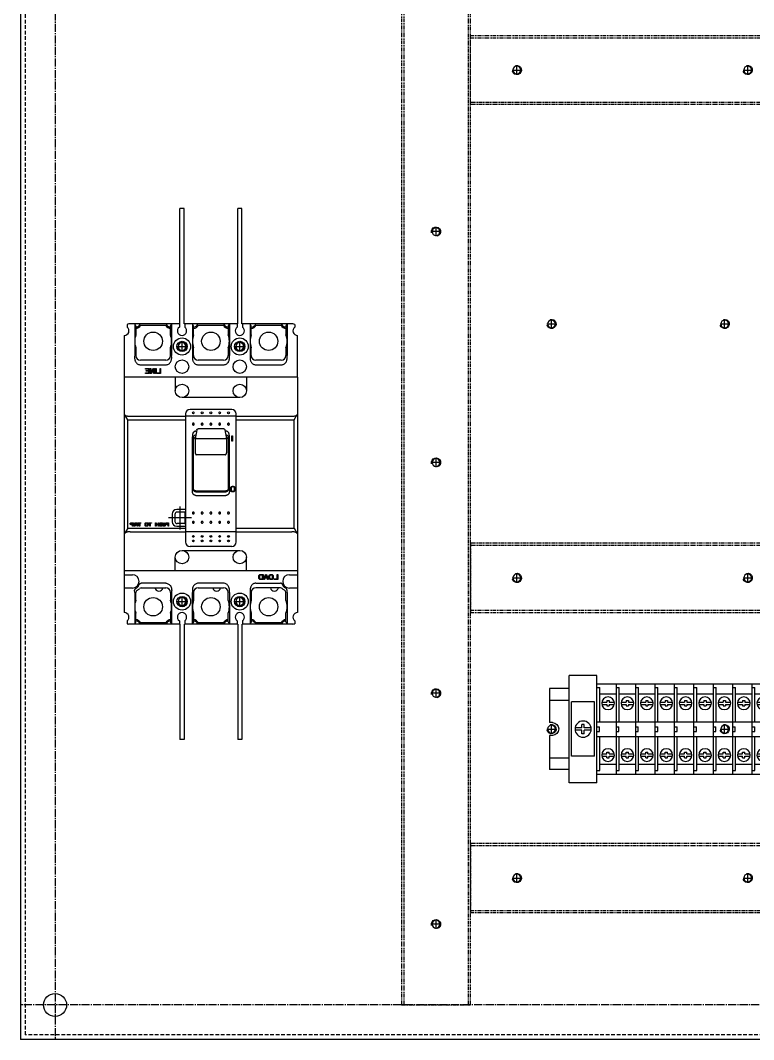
# Model space of a CAD drawing. Header units: inches. Extents: x 12 to 11036, y 8 to 6728.
# Drawn here: x 10335.6 to 10653.2, y 4019.3 to 4460.8 of the extents above; entities that cross this region are included whole.
import ezdxf

# ---------------------------------------------------------------- set-up
doc = ezdxf.new("R2010")
doc.units = ezdxf.units.IN
doc.header["$MEASUREMENT"] = 0
for name, pattern in [('CENTER', [50.8, 31.75, -6.35, 6.35, -6.35]), ('CENTER1', [10, 7, -1, 1, -1]), ('HIDDEN', [9.525, 6.35, -3.175]), ('HIDDEN2', [4.7625, 3.175, -1.5875]), ('PHANTOM2', [31.75, 15.875, -3.175, 3.175, -3.175, 3.175, -3.175])]:
    doc.linetypes.add(name, pattern=pattern)
for name, color, linetype in [('$AUDIT_BAD_LAYER2', 7, 'Continuous'), ('barrier', 6, 'PHANTOM2'), ('CE', 7, 'HIDDEN'), ('CENTER', 1, 'CENTER'), ('di', 2, 'Continuous'), ('MCCB', 3, 'Continuous'), ('THIN', 3, 'Continuous')]:
    doc.layers.add(name, color=color, linetype=linetype)

# ---------------------------------------------------------------- blocks, each defined once
blk = doc.blocks.new('FGHFJFYJYGJGKJGJ')
at = {"color": 0, "ltscale": 10}
for p, q in [((-21894.3, 35408.81), (-21894.3, 35447.81)), ((-21894.3, 35447.81), (-21885.9, 35447.81)), ((-21894.3, 35408.81), (-21894.3, 35447.81)), ((-21887.1, 35431.51), (-21887.1, 35446.31)), ((-21885.9, 35446.31), (-21887.1, 35446.31)), ((-21885.9, 35408.81), (-21885.9, 35447.81)), ((-21885.9, 35408.81), (-21885.9, 35447.81)), ((-21887.1, 35443.56), (-21894.3, 35443.56)), ((-21891.2, 35440.03), (-21893.4, 35440.03)), ((-21890.2, 35440.73), (-21891.2, 35440.73)), ((-21891.2, 35440.73), (-21891.2, 35440.03)), ((-21890.2, 35440.73), (-21890.2, 35440.03)), ((-21887.99, 35440.03), (-21890.2, 35440.03)), ((-21891.2, 35439.03), (-21893.4, 35439.03)), ((-21891.2, 35439.03), (-21891.2, 35438.33)), ((-21890.2, 35438.33), (-21891.2, 35438.33)), ((-21890.2, 35439.03), (-21890.2, 35438.33)), ((-21887.99, 35439.03), (-21890.2, 35439.03)), ((-21885.9, 35431.51), (-21894.3, 35431.51)), ((-21885.9, 35429.31), (-21887, 35429.31)), ((-21887, 35427.31), (-21887, 35429.31)), ((-21885.9, 35427.31), (-21887, 35427.31)), ((-21885.9, 35425.11), (-21894.3, 35425.11)), ((-21887.1, 35410.31), (-21887.1, 35425.11)), ((-21891.2, 35417.58), (-21893.4, 35417.58)), ((-21891.2, 35417.58), (-21891.2, 35418.28)), ((-21890.2, 35418.28), (-21891.2, 35418.28)), ((-21890.2, 35417.58), (-21890.2, 35418.28)), ((-21887.99, 35417.58), (-21890.2, 35417.58)), ((-21887.1, 35413.06), (-21894.3, 35413.06)), ((-21891.2, 35416.58), (-21893.4, 35416.58)), ((-21891.2, 35415.88), (-21891.2, 35416.58)), ((-21890.2, 35415.88), (-21891.2, 35415.88)), ((-21887.99, 35416.58), (-21890.2, 35416.58)), ((-21890.2, 35415.88), (-21890.2, 35416.58)), ((-21885.9, 35408.81), (-21894.3, 35408.81)), ((-21885.9, 35410.31), (-21887.1, 35410.31))]:
    blk.add_line(p, q, dxfattribs=at)
for centre in [(-21890.7, 35439.53), (-21890.7, 35417.08)]:
    blk.add_circle(centre, 2.75, dxfattribs=at)
blk = doc.blocks.new('dgdfgdfhgfh')
at = {"layer": '$AUDIT_BAD_LAYER2', "color": 0, "linetype": 'Continuous'}
for p, q in [((745.99, 199.31, 0), (745.99, 245.81, 0)), ((745.99, 245.81, 0), (757.99, 245.81, 0)), ((757.99, 199.31, 0), (757.99, 245.81, 0)), ((757.99, 242.06, 0), (757.99, 245.06, 0)), ((745.99, 225.81, 0), (745.99, 240.61, 0)), ((745.99, 225.81, 0), (745.99, 240.61, 0)), ((757.99, 203.06, 0), (757.99, 242.06, 0)), ((746.99, 210.81, 0), (746.99, 234.31, 0)), ((746.99, 234.31, 0), (756.99, 234.31, 0)), ((756.99, 210.81, 0), (756.99, 234.31, 0)), ((748.52, 223.06, 0), (751.49, 223.06, 0)), ((748.52, 222.06, 0), (751.49, 222.06, 0)), ((751.49, 224.56, 0), (752.49, 224.56, 0)), ((751.49, 223.06, 0), (751.49, 224.56, 0)), ((751.49, 220.56, 0), (751.49, 222.06, 0)), ((752.49, 223.06, 0), (752.49, 224.56, 0)), ((752.49, 223.06, 0), (755.45, 223.06, 0)), ((752.49, 222.06, 0), (755.45, 222.06, 0)), ((752.49, 220.56, 0), (752.49, 222.06, 0)), ((745.99, 204.61, 0), (745.99, 219.41, 0)), ((745.99, 204.61, 0), (745.99, 219.41, 0)), ((751.49, 220.56, 0), (752.49, 220.56, 0)), ((746.99, 210.81, 0), (756.99, 210.81, 0)), ((745.99, 199.31, 0), (757.99, 199.31, 0))]:
    blk.add_line(p, q, dxfattribs=at)
blk.add_circle((751.99, 222.56, 0), 3.5, dxfattribs=at)
at = {"color": 0, "linetype": 'Continuous'}
for p, q in [((757.99, 240.11, 0), (766.54, 240.11, 0)), ((766.54, 240.11, 0), (766.54, 225.36, 0)), ((766.54, 235.11, 0), (757.99, 235.11, 0)), ((765.29, 225.36, 0), (766.54, 225.36, 0)), ((765.29, 219.86, 0), (766.54, 219.86, 0)), ((766.54, 219.86, 0), (766.54, 205.11, 0)), ((766.54, 210.11, 0), (757.99, 210.11, 0)), ((757.99, 205.11, 0), (766.54, 205.11, 0))]:
    blk.add_line(p, q, dxfattribs=at)
blk.add_arc((765.29, 222.61, 0), 2.75, 90, 270, dxfattribs=at)
blk = doc.blocks.new('A$C0D9648A1')
blk.add_circle((0, 0), 1.69)
at = {"layer": 'CENTER'}
for p, q in [((2, 0), (-2, 0)), ((0, -2), (0, 2))]:
    blk.add_line(p, q, dxfattribs=at)
at = {"layer": 'THIN'}
blk.add_arc((0, 0), 2, 75, 345, dxfattribs=at)
blk = doc.blocks.new('A$C6A1C0116')
at = {"layer": 'barrier', "linetype": 'Continuous', "ltscale": 5}
for p, q in [((0.9, 170.25), (-0.9, 170.25)), ((25.9, 170.25), (24.1, 170.25)), ((0.9, -59.75), (-0.9, -59.75)), ((25.9, -59.75), (24.1, -59.75))]:
    blk.add_line(p, q, dxfattribs=at)
at = {"layer": 'barrier', "ltscale": 5}
for p, q in [((-0.9, 120.25), (-0.9, 170.25)), ((0.9, 120.25), (0.9, 170.25)), ((24.1, 120.25), (24.1, 170.25)), ((25.9, 120.25), (25.9, 170.25)), ((-0.9, -9.75), (-0.9, -59.75)), ((0.9, -9.75), (0.9, -59.75)), ((24.1, -9.75), (24.1, -59.75)), ((25.9, -9.75), (25.9, -59.75))]:
    blk.add_line(p, q, dxfattribs=at)
at = {"layer": 'CE', "ltscale": 12}
for p, q in [((-0.85, 31.25), (-0.85, 41.25)), ((4.15, 36.25), (-5.85, 36.25))]:
    blk.add_line(p, q, dxfattribs=at)
at = {"layer": 'di'}
for p, q in [((-0.9, 120.25), (-1.15, 120.25)), ((1.15, 120.25), (0.9, 120.25)), ((24.1, 120.25), (23.85, 120.25)), ((26.15, 120.25), (25.9, 120.25))]:
    blk.add_line(p, q, dxfattribs=at)
at = {"layer": 'MCCB', "linetype": 'Continuous'}
for p, q in [((-23.8, 120.08), (-23.8, 118.85)), ((-1.15, 120.25), (-23, 120.25)), ((-20, 119.25), (-20.5, 120.25)), ((-20.5, 120.25), (-20.5, 106.55)), ((-20, 119.25), (-20, 115.53)), ((-17.9, 119.75), (-7.1, 119.75)), ((-5, 119.25), (-4.5, 120.25)), ((-5, 115.53), (-5, 119.25)), ((-4.5, 120.25), (-4.5, 106.55)), ((-1.15, 120.25), (-1.15, 118.89)), ((23.85, 120.25), (1.15, 120.25)), ((1.15, 120.25), (1.15, 118.89)), ((5, 119.25), (4.5, 120.25)), ((4.5, 120.25), (4.5, 106.55)), ((5, 115.53), (5, 119.25)), ((7.1, 119.75), (17.9, 119.75)), ((20, 119.25), (20.5, 120.25)), ((20, 119.25), (20, 115.53)), ((20.5, 120.25), (20.5, 106.55)), ((23.85, 120.25), (23.85, 118.89)), ((48, 120.25), (26.15, 120.25)), ((26.15, 120.25), (26.15, 118.89)), ((30, 119.25), (29.5, 120.25)), ((29.5, 120.25), (29.5, 106.55)), ((30, 115.53), (30, 119.25)), ((32.1, 119.75), (42.9, 119.75)), ((45, 119.25), (45.5, 120.25)), ((45, 119.25), (45, 115.53)), ((45.5, 120.25), (45.5, 106.55)), ((48.8, 120.08), (48.8, 118.85)), ((-25, 115.25), (-25, 97.25)), ((50, 97.25), (50, 115.25)), ((-20, 109.97), (-20, 106.55)), ((-5, 106.55), (-5, 109.97)), ((5, 106.55), (5, 109.97)), ((20, 109.97), (20, 106.55)), ((30, 106.55), (30, 109.97)), ((45, 109.97), (45, 106.55)), ((-7, 104.55), (-18, 104.55)), ((-18, 102.55), (-7, 102.55)), ((18, 104.55), (7, 104.55)), ((7, 102.55), (18, 102.55)), ((43, 104.55), (32, 104.55)), ((32, 102.55), (43, 102.55)), ((50, 97.25), (-25, 97.25)), ((-25, 97.25), (-25, -4.75)), ((-15.76, 100.95), (-14.11, 100.95)), ((-15.76, 100.67), (-15.76, 100.95)), ((-14.38, 100.67), (-15.76, 100.67)), ((-15.76, 99.03), (-14.38, 99.03)), ((-15.76, 98.75), (-15.76, 99.03)), ((-14.11, 98.75), (-15.76, 98.75)), ((-15.58, 100.06), (-14.38, 100.06)), ((-15.58, 99.78), (-15.58, 100.06)), ((-14.38, 99.78), (-15.58, 99.78)), ((-14.38, 100.06), (-14.38, 100.67)), ((-14.38, 99.03), (-14.38, 99.78)), ((-14.11, 100.95), (-14.11, 98.75)), ((-13.74, 100.95), (-13.47, 100.95)), ((-13.74, 98.75), (-13.74, 100.95)), ((-13.33, 98.75), (-13.74, 98.75)), ((-13.47, 99.08), (-12.32, 100.95)), ((-13.47, 100.95), (-13.47, 99.08)), ((-12.18, 100.67), (-13.33, 98.75)), ((-12.32, 100.95), (-11.91, 100.95)), ((-12.18, 98.75), (-12.18, 100.67)), ((-11.91, 98.75), (-12.18, 98.75)), ((-11.91, 100.95), (-11.91, 98.75)), ((-11.54, 100.95), (-11.27, 100.95)), ((-11.54, 98.75), (-11.54, 100.95)), ((-11.27, 98.75), (-11.54, 98.75)), ((-11.27, 100.95), (-11.27, 98.75)), ((-10.9, 99.03), (-9.52, 99.03)), ((-10.9, 98.75), (-10.9, 99.03)), ((-9.25, 98.75), (-10.9, 98.75)), ((-9.52, 100.95), (-9.25, 100.95)), ((-9.52, 99.03), (-9.52, 100.95)), ((-9.25, 100.95), (-9.25, 98.75)), ((-2.9, 97.25), (-2.9, 91.25)), ((27.9, 97.25), (27.9, 91.25)), ((50, 97.25), (50, -4.75)), ((25, 88.35), (0, 88.35)), ((-23.5, 78.75), (-24.93, 80.97)), ((-22.5, 80.25), (1.5, 80.25)), ((1.5, 81.25), (1.5, 25.85)), ((23.5, 80.25), (1.5, 80.25)), ((21.5, 83.25), (3.5, 83.25)), ((23.5, 25.85), (23.5, 81.25)), ((23.5, 80.25), (47.5, 80.25)), ((48.5, 78.75), (49.93, 80.97)), ((-23.5, 78.75), (1.5, 78.75)), ((-23.5, 31.75), (-23.5, 78.75)), ((23.5, 78.75), (48.5, 78.75)), ((48.5, 31.75), (48.5, 78.75)), ((4.5, 48.46), (4.5, 71.32)), ((5, 48.54), (5, 71.18)), ((6.46, 74.39), (5.72, 70.53)), ((6, 73.85), (6.35, 73.85)), ((6, 72.21), (6.04, 72.21)), ((18.04, 74.82), (6.96, 74.82)), ((18.54, 74.39), (19.28, 70.53)), ((18.65, 73.85), (19, 73.85)), ((18.96, 72.21), (19, 72.21)), ((20, 71.18), (20, 48.54)), ((20.5, 48.46), (20.5, 71.32)), ((21.5, 71.85), (21.8, 71.85)), ((21.5, 69.45), (21.5, 71.85)), ((21.8, 71.85), (21.8, 69.45)), ((21.8, 69.45), (21.5, 69.45)), ((21, 49.13), (21.05, 49.39)), ((21, 48.37), (21, 49.13)), ((21.05, 49.39), (21.15, 49.59)), ((21.15, 49.59), (21.35, 49.8)), ((21.35, 49.34), (21.3, 49.13)), ((21.3, 49.13), (21.3, 48.37)), ((21.35, 49.8), (21.55, 49.9)), ((21.45, 49.49), (21.35, 49.34)), ((21.6, 49.59), (21.45, 49.49)), ((21.55, 49.9), (21.8, 49.95)), ((21.8, 49.64), (21.6, 49.59)), ((21.8, 49.95), (22.2, 49.95)), ((22.2, 49.64), (21.8, 49.64)), ((22.2, 49.95), (22.45, 49.9)), ((22.4, 49.59), (22.2, 49.64)), ((22.55, 49.49), (22.4, 49.59)), ((22.45, 49.9), (22.65, 49.8)), ((22.65, 49.34), (22.55, 49.49)), ((22.65, 49.8), (22.85, 49.59)), ((22.7, 49.13), (22.65, 49.34)), ((22.7, 48.37), (22.7, 49.13)), ((22.85, 49.59), (22.95, 49.39)), ((22.95, 49.39), (23, 49.13)), ((23, 49.13), (23, 48.37)), ((6, 47.93), (19, 47.93)), ((6, 47.53), (19, 47.53)), ((6, 45.95), (19, 45.95)), ((21.05, 48.11), (21, 48.37)), ((21.15, 47.91), (21.05, 48.11)), ((21.35, 47.7), (21.15, 47.91)), ((21.3, 48.37), (21.35, 48.16)), ((21.35, 48.16), (21.45, 48.01)), ((21.55, 47.6), (21.35, 47.7)), ((21.45, 48.01), (21.6, 47.91)), ((21.8, 47.55), (21.55, 47.6)), ((21.6, 47.91), (21.8, 47.86)), ((21.8, 47.86), (22.2, 47.86)), ((22.2, 47.55), (21.8, 47.55)), ((22.2, 47.86), (22.4, 47.91)), ((22.45, 47.6), (22.2, 47.55)), ((22.4, 47.91), (22.55, 48.01)), ((22.65, 47.7), (22.45, 47.6)), ((22.55, 48.01), (22.65, 48.16)), ((22.65, 48.16), (22.7, 48.37)), ((22.85, 47.91), (22.65, 47.7)), ((22.95, 48.11), (22.85, 47.91)), ((23, 48.37), (22.95, 48.11)), ((1.5, 39.9), (-2.3, 39.9)), ((-4.3, 37.9), (-4.3, 34.6)), ((-3.1, 37.75), (-3.1, 34.75)), ((1.1, 38.75), (-2.1, 38.75)), ((1.4, 34.05), (1.4, 38.45)), ((-23.5, 31.75), (-24.93, 29.53)), ((-23.5, 31.75), (1.5, 31.75)), ((-22.43, 33.79), (-22.4, 33.89)), ((-22.43, 33.66), (-22.43, 33.79)), ((-22.4, 33.56), (-22.43, 33.66)), ((-22.4, 33.89), (-22.3, 34.02)), ((-22.3, 33.42), (-22.4, 33.56)), ((-22.3, 34.02), (-22.17, 34.12)), ((-22.17, 33.33), (-22.3, 33.42)), ((-22.2, 33.89), (-22.24, 33.79)), ((-22.24, 33.79), (-22.24, 33.69)), ((-22.24, 33.69), (-22.2, 33.59)), ((-22.14, 33.95), (-22.2, 33.89)), ((-22.2, 33.59), (-22.14, 33.52)), ((-22.17, 34.12), (-22.01, 34.15)), ((-22.01, 33.29), (-22.17, 33.33)), ((-22.04, 33.99), (-22.14, 33.95)), ((-22.14, 33.52), (-22.04, 33.49)), ((-21.43, 33.99), (-22.04, 33.99)), ((-22.04, 33.49), (-21.43, 33.49)), ((-22.01, 34.15), (-21.24, 34.15)), ((-21.43, 33.29), (-22.01, 33.29)), ((-21.43, 33.49), (-21.43, 33.99)), ((-21.43, 32.6), (-21.43, 33.29)), ((-21.24, 32.6), (-21.43, 32.6)), ((-21.24, 34.15), (-21.24, 32.6)), ((-20.98, 34.15), (-20.78, 34.15)), ((-20.98, 32.6), (-20.98, 34.15)), ((-20.78, 32.6), (-20.98, 32.6)), ((-20.78, 34.15), (-20.78, 32.6)), ((-20.52, 32.6), (-20.23, 33.36)), ((-20.3, 32.6), (-20.52, 32.6)), ((-20.49, 33.79), (-20.46, 33.89)), ((-20.49, 33.66), (-20.49, 33.79)), ((-20.46, 33.56), (-20.49, 33.66)), ((-20.46, 33.89), (-20.36, 34.02)), ((-20.36, 33.42), (-20.46, 33.56)), ((-20.36, 34.02), (-20.23, 34.12)), ((-20.23, 33.36), (-20.36, 33.42)), ((-20.27, 33.89), (-20.3, 33.79)), ((-20.3, 33.79), (-20.3, 33.69)), ((-20.3, 33.69), (-20.27, 33.59)), ((-20.04, 33.29), (-20.3, 32.6)), ((-20.2, 33.95), (-20.27, 33.89)), ((-20.27, 33.59), (-20.2, 33.52)), ((-20.23, 34.12), (-20.07, 34.15)), ((-20.11, 33.99), (-20.2, 33.95)), ((-20.2, 33.52), (-20.11, 33.49)), ((-19.49, 33.99), (-20.11, 33.99)), ((-20.11, 33.49), (-19.49, 33.49)), ((-20.07, 34.15), (-19.3, 34.15)), ((-19.49, 33.29), (-20.04, 33.29)), ((-19.49, 33.49), (-19.49, 33.99)), ((-19.49, 32.6), (-19.49, 33.29)), ((-19.3, 32.6), (-19.49, 32.6)), ((-19.3, 34.15), (-19.3, 32.6)), ((-19.04, 34.15), (-17.81, 34.15)), ((-19.04, 33.99), (-19.04, 34.15)), ((-18.52, 33.99), (-19.04, 33.99)), ((-18.52, 32.6), (-18.52, 33.99)), ((-18.33, 32.6), (-18.52, 32.6)), ((-17.81, 33.99), (-18.33, 33.99)), ((-18.33, 33.99), (-18.33, 32.6)), ((-17.81, 34.15), (-17.81, 33.99)), ((-16, 33.62), (-15.97, 33.79)), ((-16, 33.13), (-16, 33.62)), ((-15.97, 32.96), (-16, 33.13)), ((-15.97, 33.79), (-15.91, 33.92)), ((-15.91, 32.83), (-15.97, 32.96)), ((-15.91, 33.92), (-15.78, 34.05)), ((-15.78, 32.7), (-15.91, 32.83)), ((-15.78, 33.75), (-15.81, 33.62)), ((-15.81, 33.62), (-15.81, 33.13)), ((-15.81, 33.13), (-15.78, 33)), ((-15.78, 34.05), (-15.65, 34.12)), ((-15.71, 33.85), (-15.78, 33.75)), ((-15.78, 33), (-15.71, 32.9)), ((-15.65, 32.63), (-15.78, 32.7)), ((-15.62, 33.92), (-15.71, 33.85)), ((-15.71, 32.9), (-15.62, 32.83)), ((-15.65, 34.12), (-15.49, 34.15)), ((-15.49, 32.6), (-15.65, 32.63)), ((-15.49, 33.95), (-15.62, 33.92)), ((-15.62, 32.83), (-15.49, 32.8)), ((-15.49, 34.15), (-15.23, 34.15)), ((-15.23, 33.95), (-15.49, 33.95)), ((-15.49, 32.8), (-15.23, 32.8)), ((-15.23, 32.6), (-15.49, 32.6)), ((-15.23, 34.15), (-15.07, 34.12)), ((-15.1, 33.92), (-15.23, 33.95)), ((-15.23, 32.8), (-15.1, 32.83)), ((-15.07, 32.63), (-15.23, 32.6)), ((-15, 33.85), (-15.1, 33.92)), ((-15.1, 32.83), (-15, 32.9)), ((-15.07, 34.12), (-14.94, 34.05)), ((-14.94, 32.7), (-15.07, 32.63)), ((-14.94, 33.75), (-15, 33.85)), ((-15, 32.9), (-14.94, 33)), ((-14.94, 34.05), (-14.81, 33.92)), ((-14.91, 33.62), (-14.94, 33.75)), ((-14.94, 33), (-14.91, 33.13)), ((-14.81, 32.83), (-14.94, 32.7)), ((-14.91, 33.13), (-14.91, 33.62)), ((-14.81, 33.92), (-14.74, 33.79)), ((-14.74, 32.96), (-14.81, 32.83)), ((-14.74, 33.79), (-14.71, 33.62)), ((-14.71, 33.13), (-14.74, 32.96)), ((-14.71, 33.62), (-14.71, 33.13)), ((-14.45, 34.15), (-13.23, 34.15)), ((-14.45, 33.99), (-14.45, 34.15)), ((-13.94, 33.99), (-14.45, 33.99)), ((-13.94, 32.6), (-13.94, 33.99)), ((-13.74, 32.6), (-13.94, 32.6)), ((-13.23, 33.99), (-13.74, 33.99)), ((-13.74, 33.99), (-13.74, 32.6)), ((-13.23, 34.15), (-13.23, 33.99)), ((-11.42, 34.15), (-11.23, 34.15)), ((-11.42, 32.6), (-11.42, 34.15)), ((-11.23, 32.6), (-11.42, 32.6)), ((-11.23, 34.15), (-11.23, 33.52)), ((-11.23, 33.52), (-10.32, 33.52)), ((-10.32, 33.33), (-11.23, 33.33)), ((-11.23, 33.33), (-11.23, 32.6)), ((-10.32, 34.15), (-10.13, 34.15)), ((-10.32, 33.52), (-10.32, 34.15)), ((-10.32, 32.6), (-10.32, 33.33)), ((-10.13, 32.6), (-10.32, 32.6)), ((-10.13, 34.15), (-10.13, 32.6)), ((-9.87, 33.13), (-9.8, 33.26)), ((-9.87, 32.96), (-9.87, 33.13)), ((-9.8, 32.83), (-9.87, 32.96)), ((-9.8, 33.26), (-9.68, 33.39)), ((-9.68, 32.7), (-9.8, 32.83)), ((-9.77, 33.79), (-9.74, 33.89)), ((-9.58, 33.79), (-9.77, 33.79)), ((-9.74, 33.89), (-9.64, 34.02)), ((-9.68, 33.39), (-9.55, 33.46)), ((-9.61, 33.19), (-9.68, 33.09)), ((-9.68, 33.09), (-9.68, 33)), ((-9.68, 33), (-9.61, 32.9)), ((-9.55, 32.63), (-9.68, 32.7)), ((-9.64, 34.02), (-9.51, 34.12)), ((-9.51, 33.26), (-9.61, 33.19)), ((-9.61, 32.9), (-9.51, 32.83)), ((-9.55, 33.85), (-9.58, 33.79)), ((-9.48, 33.92), (-9.55, 33.85)), ((-9.55, 33.46), (-9.38, 33.49)), ((-9.38, 32.6), (-9.55, 32.63)), ((-9.51, 34.12), (-9.35, 34.15)), ((-9.38, 33.29), (-9.51, 33.26)), ((-9.51, 32.83), (-9.38, 32.8)), ((-9.38, 33.95), (-9.48, 33.92)), ((-9.19, 33.95), (-9.38, 33.95)), ((-9.38, 33.49), (-9.19, 33.49)), ((-9.19, 33.29), (-9.38, 33.29)), ((-9.38, 32.8), (-9.13, 32.8)), ((-9.13, 32.6), (-9.38, 32.6)), ((-9.35, 34.15), (-9.19, 34.15)), ((-9.19, 34.15), (-9.06, 34.12)), ((-9.09, 33.92), (-9.19, 33.95)), ((-9.19, 33.49), (-9.09, 33.52)), ((-9.06, 33.33), (-9.19, 33.29)), ((-9.13, 32.8), (-9, 32.83)), ((-8.96, 32.63), (-9.13, 32.6)), ((-9, 33.85), (-9.09, 33.92)), ((-9.09, 33.52), (-9, 33.59)), ((-9.06, 34.12), (-8.93, 34.05)), ((-8.93, 33.39), (-9.06, 33.33)), ((-8.96, 33.75), (-9, 33.85)), ((-9, 33.59), (-8.96, 33.69)), ((-9, 32.83), (-8.9, 32.93)), ((-8.96, 33.69), (-8.96, 33.75)), ((-8.8, 32.73), (-8.96, 32.63)), ((-8.93, 34.05), (-8.8, 33.92)), ((-8.8, 33.52), (-8.93, 33.39)), ((-8.9, 32.93), (-8.87, 33.03)), ((-8.87, 33.03), (-8.67, 33.03)), ((-8.8, 33.92), (-8.77, 33.79)), ((-8.77, 33.66), (-8.8, 33.52)), ((-8.71, 32.9), (-8.8, 32.73)), ((-8.77, 33.79), (-8.77, 33.66)), ((-8.67, 33.03), (-8.71, 32.9)), ((-8.42, 33.13), (-8.42, 34.15)), ((-8.42, 34.15), (-8.22, 34.15)), ((-8.38, 32.96), (-8.42, 33.13)), ((-8.32, 32.83), (-8.38, 32.96)), ((-8.19, 32.7), (-8.32, 32.83)), ((-8.22, 34.15), (-8.22, 33.13)), ((-8.22, 33.13), (-8.19, 33)), ((-8.19, 33), (-8.12, 32.9)), ((-8.06, 32.63), (-8.19, 32.7)), ((-8.12, 32.9), (-8.03, 32.83)), ((-7.9, 32.6), (-8.06, 32.63)), ((-8.03, 32.83), (-7.9, 32.8)), ((-7.9, 32.8), (-7.77, 32.8)), ((-7.77, 32.6), (-7.9, 32.6)), ((-7.77, 32.8), (-7.64, 32.83)), ((-7.61, 32.63), (-7.77, 32.6)), ((-7.64, 32.83), (-7.54, 32.9)), ((-7.48, 32.7), (-7.61, 32.63)), ((-7.54, 32.9), (-7.48, 33)), ((-7.48, 33), (-7.45, 33.13)), ((-7.35, 32.83), (-7.48, 32.7)), ((-7.45, 33.13), (-7.45, 34.15)), ((-7.45, 34.15), (-7.25, 34.15)), ((-7.29, 32.96), (-7.35, 32.83)), ((-7.25, 33.13), (-7.29, 32.96)), ((-7.25, 34.15), (-7.25, 33.13)), ((-6.99, 33.79), (-6.96, 33.89)), ((-6.99, 33.66), (-6.99, 33.79)), ((-6.96, 33.56), (-6.99, 33.66)), ((-6.96, 33.89), (-6.87, 34.02)), ((-6.87, 33.42), (-6.96, 33.56)), ((-6.87, 34.02), (-6.74, 34.12)), ((-6.74, 33.33), (-6.87, 33.42)), ((-6.77, 33.89), (-6.8, 33.79)), ((-6.8, 33.79), (-6.8, 33.69)), ((-6.8, 33.69), (-6.77, 33.59)), ((-6.7, 33.95), (-6.77, 33.89)), ((-6.77, 33.59), (-6.7, 33.52)), ((-6.74, 34.12), (-6.58, 34.15)), ((-6.58, 33.29), (-6.74, 33.33)), ((-6.61, 33.99), (-6.7, 33.95)), ((-6.7, 33.52), (-6.61, 33.49)), ((-5.99, 33.99), (-6.61, 33.99)), ((-6.61, 33.49), (-5.99, 33.49)), ((-6.58, 34.15), (-5.8, 34.15)), ((-5.99, 33.29), (-6.58, 33.29)), ((-5.99, 33.49), (-5.99, 33.99)), ((-5.99, 32.6), (-5.99, 33.29)), ((-5.8, 32.6), (-5.99, 32.6)), ((-5.8, 34.15), (-5.8, 32.6)), ((-2.3, 32.6), (1.5, 32.6)), ((1.1, 33.75), (-2.1, 33.75)), ((23.7, 31.75), (48.5, 31.75)), ((48.5, 31.75), (49.93, 29.53)), ((-22.5, 30.25), (1.5, 30.25)), ((23.5, 30.25), (1.5, 30.25)), ((23.7, 30.25), (47.5, 30.25)), ((0, 22.15), (25, 22.15)), ((21.5, 23.85), (3.5, 23.85)), ((-2.9, 13.25), (-2.9, 19.25)), ((27.9, 13.25), (27.9, 19.25)), ((50, 13.25), (-25, 13.25)), ((-25, 11.65), (-21.5, 11.65)), ((33.25, 11), (33.3, 11.24)), ((33.25, 10.3), (33.25, 11)), ((33.3, 10.06), (33.25, 10.3)), ((33.3, 11.24), (33.39, 11.42)), ((33.39, 9.88), (33.3, 10.06)), ((33.39, 11.42), (33.57, 11.61)), ((33.57, 9.69), (33.39, 9.88)), ((33.57, 11.19), (33.52, 11)), ((33.52, 11), (33.52, 10.3)), ((33.52, 10.3), (33.57, 10.11)), ((33.57, 11.61), (33.75, 11.7)), ((33.66, 11.33), (33.57, 11.19)), ((33.57, 10.11), (33.66, 9.97)), ((33.75, 9.6), (33.57, 9.69)), ((33.8, 11.42), (33.66, 11.33)), ((33.66, 9.97), (33.8, 9.88)), ((33.75, 11.7), (33.98, 11.75)), ((33.98, 9.55), (33.75, 9.6)), ((33.98, 11.47), (33.8, 11.42)), ((33.8, 9.88), (33.98, 9.83)), ((33.98, 11.75), (35.08, 11.75)), ((34.81, 11.47), (33.98, 11.47)), ((33.98, 9.83), (34.81, 9.83)), ((35.08, 9.55), (33.98, 9.55)), ((34.81, 9.83), (34.81, 11.47)), ((35.08, 11.75), (35.08, 9.55)), ((35.45, 9.55), (36.18, 11.75)), ((35.73, 9.55), (35.45, 9.55)), ((35.91, 10.11), (35.73, 9.55)), ((36.82, 10.11), (35.91, 10.11)), ((36.37, 11.56), (35.95, 10.3)), ((35.95, 10.3), (36.78, 10.3)), ((36.18, 11.75), (36.55, 11.75)), ((36.78, 10.3), (36.37, 11.56)), ((36.55, 11.75), (37.28, 9.55)), ((37.01, 9.55), (36.82, 10.11)), ((37.28, 9.55), (37.01, 9.55)), ((37.65, 11), (37.7, 11.24)), ((37.65, 10.3), (37.65, 11)), ((37.7, 10.06), (37.65, 10.3)), ((37.7, 11.24), (37.79, 11.42)), ((37.79, 9.88), (37.7, 10.06)), ((37.79, 11.42), (37.97, 11.61)), ((37.97, 9.69), (37.79, 9.88)), ((37.97, 11.19), (37.92, 11)), ((37.92, 11), (37.92, 10.3)), ((37.92, 10.3), (37.97, 10.11)), ((37.97, 11.61), (38.15, 11.7)), ((38.06, 11.33), (37.97, 11.19)), ((37.97, 10.11), (38.06, 9.97)), ((38.15, 9.6), (37.97, 9.69)), ((38.2, 11.42), (38.06, 11.33)), ((38.06, 9.97), (38.2, 9.88)), ((38.15, 11.7), (38.38, 11.75)), ((38.38, 9.55), (38.15, 9.6)), ((38.38, 11.47), (38.2, 11.42)), ((38.2, 9.88), (38.38, 9.83)), ((38.38, 11.75), (38.75, 11.75)), ((38.75, 11.47), (38.38, 11.47)), ((38.38, 9.83), (38.75, 9.83)), ((38.75, 9.55), (38.38, 9.55)), ((38.75, 11.75), (38.98, 11.7)), ((38.93, 11.42), (38.75, 11.47)), ((38.75, 9.83), (38.93, 9.88)), ((38.98, 9.6), (38.75, 9.55)), ((39.07, 11.33), (38.93, 11.42)), ((38.93, 9.88), (39.07, 9.97)), ((38.98, 11.7), (39.16, 11.61)), ((39.16, 9.69), (38.98, 9.6)), ((39.16, 11.19), (39.07, 11.33)), ((39.07, 9.97), (39.16, 10.11)), ((39.16, 11.61), (39.35, 11.42)), ((39.21, 11), (39.16, 11.19)), ((39.16, 10.11), (39.21, 10.3)), ((39.35, 9.88), (39.16, 9.69)), ((39.21, 10.3), (39.21, 11)), ((39.35, 11.42), (39.44, 11.24)), ((39.44, 10.06), (39.35, 9.88)), ((39.44, 11.24), (39.48, 11)), ((39.48, 10.3), (39.44, 10.06)), ((39.48, 11), (39.48, 10.3)), ((39.85, 9.55), (39.85, 9.83)), ((39.85, 9.83), (41.23, 9.83)), ((41.5, 9.55), (39.85, 9.55)), ((41.23, 9.83), (41.23, 11.75)), ((41.23, 11.75), (41.5, 11.75)), ((41.5, 11.75), (41.5, 9.55)), ((46.5, 11.65), (50, 11.65)), ((-21.5, 5.85), (-25, 5.85)), ((-7, 7.95), (-17.66, 7.95)), ((-17.66, 5.95), (-7, 5.95)), ((18, 7.95), (7, 7.95)), ((7, 5.95), (18, 5.95)), ((32, 7.95), (42.66, 7.95)), ((42.66, 5.95), (32, 5.95)), ((50, 5.85), (46.5, 5.85)), ((-20.5, 3.96), (-20.5, -9.75)), ((-20, 0.53), (-20, 3.96)), ((-5, 3.95), (-5, 0.53)), ((-4.5, 3.95), (-4.5, -9.75)), ((4.5, -9.75), (4.5, 3.95)), ((5, 3.95), (5, 0.53)), ((20, 0.53), (20, 3.95)), ((20.5, 3.95), (20.5, -9.75)), ((29.5, 3.95), (29.5, -9.75)), ((30, 3.95), (30, 0.53)), ((45, 0.53), (45, 3.96)), ((45.5, 3.96), (45.5, -9.75)), ((-23.8, -8.35), (-23.8, -9.58)), ((-20.5, -9.75), (-20, -8.75)), ((-20, -8.75), (-20, -5.03)), ((-5, -5.03), (-5, -8.75)), ((-4.5, -9.75), (-5, -8.75)), ((-1.15, -8.39), (-1.15, -9.75)), ((1.15, -8.39), (1.15, -9.75)), ((5, -8.75), (4.5, -9.75)), ((5, -5.03), (5, -8.75)), ((20, -8.75), (20, -5.03)), ((20, -8.75), (20.5, -9.75)), ((23.85, -8.39), (23.85, -9.75)), ((26.15, -8.39), (26.15, -9.75)), ((30, -8.75), (29.5, -9.75)), ((30, -5.03), (30, -8.75)), ((45, -8.75), (45, -5.03)), ((45, -8.75), (45.5, -9.75)), ((48.8, -8.35), (48.8, -9.58)), ((-1.15, -9.75), (-23, -9.75)), ((-7.1, -9.25), (-17.9, -9.25)), ((23.85, -9.75), (1.15, -9.75)), ((17.9, -9.25), (7.1, -9.25)), ((48, -9.75), (26.15, -9.75)), ((42.9, -9.25), (32.1, -9.25))]:
    blk.add_line(p, q, dxfattribs=at)
at = {"layer": 'MCCB'}
for p, q in [((19.28, 70.53), (5.65, 70.56)), ((18.88, 63.49), (6.12, 63.49))]:
    blk.add_line(p, q, dxfattribs=at)
at = {"layer": 'MCCB', "linetype": 'Continuous'}
for points in [[(6.46, 74.39), (6.46, 74.41), (6.47, 74.43), (6.47, 74.46), (6.48, 74.49), (6.5, 74.52), (6.51, 74.55), (6.53, 74.58), (6.55, 74.61), (6.57, 74.64), (6.6, 74.67), (6.63, 74.69), (6.66, 74.72), (6.69, 74.74), (6.73, 74.76), (6.76, 74.78), (6.8, 74.79), (6.85, 74.81), (6.89, 74.81), (6.93, 74.82), (6.96, 74.82)], [(18.04, 74.82), (18.08, 74.82), (18.12, 74.81), (18.16, 74.8), (18.2, 74.79), (18.23, 74.78), (18.27, 74.77), (18.3, 74.75), (18.33, 74.73), (18.36, 74.71), (18.39, 74.68), (18.41, 74.66), (18.43, 74.63), (18.45, 74.61), (18.47, 74.58), (18.49, 74.55), (18.5, 74.53), (18.51, 74.5), (18.52, 74.47), (18.53, 74.45), (18.53, 74.43), (18.54, 74.41), (18.54, 74.39)]]:
    blk.add_lwpolyline(points, dxfattribs=at)
for centre, radius in [((-12.5, 112.75), 4), ((12.5, 112.75), 4), ((37.5, 112.75), 4), ((0, 110.5), 3.7), ((0, 110.5), 2.25), ((25, 110.5), 3.7), ((25, 110.5), 2.25), ((0, 101.75), 2.9), ((25, 101.75), 2.9), ((0, 91.25), 2.9), ((25, 91.25), 2.9), ((4.9, 81.75), 0.4), ((8.7, 81.75), 0.4), ((12.5, 81.75), 0.4), ((16.3, 81.75), 0.4), ((20.1, 81.75), 0.4), ((4.9, 28.25), 0.4), ((4.9, 26.25), 0.4), ((8.7, 28.25), 0.4), ((8.7, 26.25), 0.4), ((12.5, 28.25), 0.4), ((12.5, 26.25), 0.4), ((16.3, 28.25), 0.4), ((16.3, 26.25), 0.4), ((20.1, 28.25), 0.4), ((20.1, 26.25), 0.4), ((0, 19.25), 2.9), ((25, 19.25), 2.9), ((-12.5, -2.25), 4), ((0, 0), 3.7), ((0, 0), 2.25), ((12.5, -2.25), 4), ((25, 0), 3.7), ((25, 0), 2.25), ((37.5, -2.25), 4)]:
    blk.add_circle(centre, radius, dxfattribs=at)
for centre, radius, start, end in [((-23, 118.25), 2, 90, 113.5782), ((-20.6, 121.75), 3, 281.5675, 330), ((-20.5, 121.25), 3, 279.5959, 330), ((-4.5, 121.25), 3, 210, 260.4041), ((-4.4, 121.75), 3, 210, 258.4325), ((4.4, 121.75), 3, 281.5675, 330), ((4.5, 121.25), 3, 279.5959, 330), ((20.5, 121.25), 3, 210, 260.4041), ((20.6, 121.75), 3, 210, 258.4325), ((29.4, 121.75), 3, 281.5675, 330), ((29.5, 121.25), 3, 279.5959, 330), ((45.5, 121.25), 3, 210, 260.4041), ((45.6, 121.75), 3, 210, 258.4325), ((48, 118.25), 2, 66.4218, 90), ((-25, 117.25), 2, 270, 53.1301), ((-12.5, 112.75), 8, 159.6359, 200.3641), ((-12.5, 112.75), 8, 339.6359, 20.3641), ((0, 117.25), 2, 125.0996, 54.9004), ((12.5, 112.75), 8, 159.6359, 200.3641), ((12.5, 112.75), 8, 339.6359, 20.3641), ((25, 117.25), 2, 125.0996, 54.9004), ((37.5, 112.75), 8, 159.6359, 200.3641), ((37.5, 112.75), 8, 339.6359, 20.3641), ((50, 117.25), 2, 126.8699, 270), ((-18, 106.55), 2, 180, 270), ((-7, 106.55), 2, 270, 0), ((7, 106.55), 2, 180, 270), ((18, 106.55), 2, 270, 0), ((32, 106.55), 2, 180, 270), ((43, 106.55), 2, 270, 0), ((3.5, 81.25), 2, 90, 180), ((21.5, 81.25), 2, 0, 90), ((-2.3, 37.9), 2, 90, 180), ((-2.1, 37.75), 1, 90, 180), ((1.1, 38.45), 0.3, 0, 90), ((-2.3, 34.6), 2, 180, 270), ((-2.1, 34.75), 1, 180, 270), ((1.1, 34.05), 0.3, 270, 0), ((3.5, 25.85), 2, 180, 270), ((21.5, 25.85), 2, 270, 0), ((-21.5, 8.75), 2.9, 270, 90), ((46.5, 8.75), 2.9, 90, 270), ((-19, 3.96), 1, 117.5785, 180), ((-21.5, 8.75), 4.4, 297.5785, 315.2751), ((-17.66, 4.95), 1, 90, 135.2751), ((-10, 6.25), 1.75, 189.8714, 350.1286), ((-7, 3.95), 2, 0, 90), ((7, 3.95), 2, 90, 180), ((15, 6.25), 1.75, 189.8714, 350.1286), ((18, 3.95), 2, 0, 90), ((32, 3.95), 2, 90, 180), ((40, 6.25), 1.75, 189.8714, 350.1286), ((42.66, 4.95), 1, 44.7249, 90), ((46.5, 8.75), 4.4, 224.7249, 242.4215), ((44, 3.96), 1, 0, 62.4215), ((-12.5, -2.25), 8, 159.6359, 200.3641), ((-12.5, -2.25), 8, 339.6359, 20.3641), ((12.5, -2.25), 8, 159.6359, 200.3641), ((12.5, -2.25), 8, 339.6359, 20.3641), ((37.5, -2.25), 8, 159.6359, 200.3641), ((37.5, -2.25), 8, 339.6359, 20.3641), ((-25, -6.75), 2, 306.8699, 90), ((-20.5, -10.75), 3, 30, 80.4046), ((-20.6, -11.25), 3, 30, 78.4325), ((-4.5, -10.75), 3, 99.5954, 150), ((-4.4, -11.25), 3, 101.5675, 150), ((0, -6.75), 2, 305.0996, 234.9004), ((4.5, -10.75), 3, 30, 80.4046), ((4.4, -11.25), 3, 30, 78.4325), ((20.5, -10.75), 3, 99.5954, 150), ((20.6, -11.25), 3, 101.5675, 150), ((25, -6.75), 2, 305.0996, 234.9004), ((29.5, -10.75), 3, 30, 80.4046), ((29.4, -11.25), 3, 30, 78.4325), ((45.5, -10.75), 3, 99.5954, 150), ((45.6, -11.25), 3, 101.5675, 150), ((50, -6.75), 2, 90, 233.1301), ((-23, -7.75), 2, 246.4218, 270), ((48, -7.75), 2, 270, 293.5782)]:
    blk.add_arc(centre, radius, start, end, dxfattribs=at)
for points, start_tangent, end_tangent in [([(-20.5, 106.55), (-20.51, 106.12), (-20.52, 105.7), (-20.51, 105.27), (-20.46, 104.84), (-20.35, 104.41), (-20.18, 103.98), (-19.93, 103.56), (-19.58, 103.18), (-19.14, 102.86), (-18.61, 102.64), (-18, 102.55)], (0, -1), (1, 0)), ([(-7, 102.55), (-6.39, 102.64), (-5.86, 102.86), (-5.42, 103.17), (-5.07, 103.56), (-4.81, 103.99), (-4.64, 104.43), (-4.54, 104.86), (-4.49, 105.29), (-4.48, 105.71), (-4.49, 106.13), (-4.5, 106.55)], (1, 0), (0, 1)), ([(4.5, 106.55), (4.49, 106.13), (4.48, 105.71), (4.49, 105.28), (4.54, 104.86), (4.64, 104.43), (4.81, 103.99), (5.07, 103.57), (5.41, 103.18), (5.86, 102.86), (6.39, 102.64), (7, 102.55)], (0, -1), (1, 0)), ([(18, 102.55), (18.6, 102.63), (19.13, 102.85), (19.57, 103.17), (19.92, 103.55), (20.18, 103.98), (20.35, 104.41), (20.46, 104.85), (20.51, 105.27), (20.52, 105.7), (20.51, 106.12), (20.5, 106.55)], (1, 0), (0, 1)), ([(29.5, 106.55), (29.49, 106.13), (29.48, 105.71), (29.49, 105.28), (29.54, 104.86), (29.64, 104.43), (29.81, 103.99), (30.07, 103.57), (30.41, 103.18), (30.86, 102.86), (31.39, 102.64), (32, 102.55)], (0, -1), (1, 0)), ([(43, 102.55), (43.6, 102.63), (44.13, 102.85), (44.57, 103.17), (44.92, 103.55), (45.18, 103.98), (45.35, 104.41), (45.46, 104.85), (45.51, 105.27), (45.52, 105.7), (45.51, 106.12), (45.5, 106.55)], (1, 0), (0, 1)), ([(-24.93, 80.97), (-24.73, 80.77), (-24.43, 80.59), (-24.03, 80.45), (-23.56, 80.34), (-23.03, 80.27), (-22.5, 80.25)], (0.542005, -0.840375), (1, 0)), ([(47.5, 80.25), (48.03, 80.27), (48.56, 80.34), (49.03, 80.45), (49.43, 80.59), (49.73, 80.77), (49.93, 80.97)], (1, 0), (0.542005, 0.840375)), ([(4.9, 77.25), (4.73, 77.21), (4.59, 77.1), (4.51, 76.94), (4.51, 76.76), (4.59, 76.6), (4.73, 76.49), (4.9, 76.45)], (-1, 0), (1, 0)), ([(4.9, 76.45), (5.07, 76.49), (5.21, 76.6), (5.29, 76.76), (5.29, 76.94), (5.21, 77.1), (5.07, 77.21), (4.9, 77.25)], (1, 0), (-1, 0)), ([(8.7, 77.25), (8.53, 77.21), (8.39, 77.1), (8.31, 76.94), (8.31, 76.76), (8.39, 76.6), (8.53, 76.49), (8.7, 76.45)], (-1, 0), (1, 0)), ([(8.7, 76.45), (8.87, 76.49), (9.01, 76.6), (9.09, 76.76), (9.09, 76.94), (9.01, 77.1), (8.87, 77.21), (8.7, 77.25)], (1, 0), (-1, 0)), ([(12.5, 77.25), (12.33, 77.21), (12.19, 77.1), (12.11, 76.94), (12.11, 76.76), (12.19, 76.6), (12.33, 76.49), (12.5, 76.45)], (-1, 0), (1, 0)), ([(12.5, 76.45), (12.67, 76.49), (12.81, 76.6), (12.89, 76.76), (12.89, 76.94), (12.81, 77.1), (12.67, 77.21), (12.5, 77.25)], (1, 0), (-1, 0)), ([(16.3, 77.25), (16.13, 77.21), (15.99, 77.1), (15.91, 76.94), (15.91, 76.76), (15.99, 76.6), (16.13, 76.49), (16.3, 76.45)], (-1, 0), (1, 0)), ([(16.3, 76.45), (16.47, 76.49), (16.61, 76.6), (16.69, 76.76), (16.69, 76.94), (16.61, 77.1), (16.47, 77.21), (16.3, 77.25)], (1, 0), (-1, 0)), ([(20.1, 77.25), (19.93, 77.21), (19.79, 77.1), (19.71, 76.94), (19.71, 76.76), (19.79, 76.6), (19.93, 76.49), (20.1, 76.45)], (-1, 0), (1, 0)), ([(20.1, 76.45), (20.27, 76.49), (20.41, 76.6), (20.49, 76.76), (20.49, 76.94), (20.41, 77.1), (20.27, 77.21), (20.1, 77.25)], (1, 0), (-1, 0)), ([(6, 73.85), (5.64, 73.79), (5.33, 73.64), (5.07, 73.43), (4.87, 73.19), (4.72, 72.92), (4.62, 72.64), (4.55, 72.37), (4.52, 72.11), (4.5, 71.84), (4.5, 71.58), (4.5, 71.32)], (-1, 0), (0, -1)), ([(5, 71.18), (5, 71.24), (5.01, 71.3)], (0, 1), (0.121431, 0.9926)), ([(5, 70.21), (5.05, 70.5), (5.19, 70.76), (5.41, 70.96), (5.69, 71.09), (5.84, 71.12)], (0, 1), (0.988486, 0.151312)), ([(5.01, 71.3), (5.09, 71.58), (5.24, 71.84), (5.46, 72.04), (5.72, 72.17), (6, 72.21)], (0.121483, 0.992594), (1, -0.000002)), ([(5.66, 70.68), (5.65, 70.56)], (-0.112652, -0.993635), (0.005405, -0.999985)), ([(5.73, 71), (5.7, 70.9), (5.66, 70.74), (5.66, 70.68)], (-0.338319, -0.941031), (-0.112652, -0.993635)), ([(5.78, 71.11), (5.75, 71.05), (5.73, 71)], (-0.394621, -0.918844), (-0.338319, -0.941031)), ([(20.5, 71.32), (20.5, 71.58), (20.5, 71.85), (20.48, 72.11), (20.45, 72.38), (20.38, 72.65), (20.28, 72.92), (20.13, 73.18), (19.94, 73.43), (19.68, 73.64), (19.37, 73.79), (19, 73.85)], (0, 1), (-1, 0)), ([(19, 72.21), (19.28, 72.17), (19.54, 72.04), (19.76, 71.84), (19.91, 71.59), (19.99, 71.3)], (1, 0), (0.121416, -0.992602)), ([(19.16, 71.12), (19.31, 71.09), (19.59, 70.96), (19.81, 70.76), (19.95, 70.5), (20, 70.21)], (0.988486, -0.151312), (0, -1)), ([(19.27, 71), (19.22, 71.11)], (-0.335494, 0.942042), (-0.394731, 0.918797)), ([(19.35, 70.56), (19.33, 70.77), (19.27, 71)], (0.005405, 0.999985), (-0.335494, 0.942042)), ([(19.99, 71.3), (20, 71.24), (20, 71.18)], (0.121364, -0.992608), (0, -1)), ([(5.65, 70.56), (5.66, 68.66), (5.66, 66.71), (5.65, 64.74)], (0.005382, -0.999986), (-0.005061, -0.999987)), ([(19.35, 64.74), (19.34, 66.71), (19.34, 68.66), (19.35, 70.56)], (-0.005061, 0.999987), (0.005382, 0.999986)), ([(5.65, 64.74), (5.66, 64.54), (5.7, 64.37), (5.75, 64.21), (5.81, 64.07), (5.88, 63.92), (5.95, 63.77), (6.03, 63.63), (6.12, 63.49)], (-0.005086, -0.999987), (0.508293, -0.861184)), ([(18.88, 63.49), (18.97, 63.64), (19.05, 63.78), (19.13, 63.93), (19.2, 64.08), (19.26, 64.23), (19.31, 64.4), (19.34, 64.56), (19.35, 64.74)], (0.508289, 0.861186), (-0.005086, 0.999987)), ([(6, 47.93), (5.69, 47.97), (5.41, 48.11), (5.19, 48.32), (5.05, 48.59), (5.01, 48.79)], (-1, 0), (-0.108531, 0.994093)), ([(20, 48.9), (19.95, 48.59), (19.87, 48.41)], (0, -1), (-0.514025, -0.857775)), ([(6, 45.95), (5.59, 46.02), (5.25, 46.19), (4.98, 46.43), (4.78, 46.7), (4.64, 47), (4.55, 47.3), (4.51, 47.59), (4.49, 47.88), (4.5, 48.17), (4.5, 48.46)], (-1, 0), (0, 1)), ([(5, 48.45), (5, 48.5), (5, 48.54)], (-0.090138, 0.995929), (0, 1)), ([(6, 47.53), (5.71, 47.57), (5.44, 47.7), (5.22, 47.91), (5.07, 48.17), (5, 48.45)], (-1, 0), (-0.090134, 0.99593)), ([(20.5, 48.46), (20.5, 48.17), (20.51, 47.89), (20.49, 47.6), (20.45, 47.3), (20.36, 47.01), (20.22, 46.71), (20.02, 46.43), (19.75, 46.19), (19.41, 46.02), (19, 45.95)], (0, -1), (-1, 0)), ([(20, 48.45), (19.93, 48.17), (19.78, 47.91), (19.56, 47.7), (19.29, 47.57), (19, 47.53)], (-0.090129, -0.99593), (-1, 0)), ([(19.87, 48.41), (19.81, 48.32), (19.59, 48.11), (19.31, 47.97), (19, 47.93)], (-0.514025, -0.857775), (-1, 0)), ([(20, 48.54), (20, 48.5), (20, 48.45)], (0, -1), (-0.090134, -0.99593)), ([(4.9, 38.75), (4.73, 38.71), (4.59, 38.6), (4.51, 38.44), (4.51, 38.26), (4.59, 38.1), (4.73, 37.99), (4.9, 37.95)], (-1, 0), (1, 0)), ([(4.9, 37.95), (5.07, 37.99), (5.21, 38.1), (5.29, 38.26), (5.29, 38.44), (5.21, 38.6), (5.07, 38.71), (4.9, 38.75)], (1, 0), (-1, 0)), ([(8.7, 38.75), (8.53, 38.71), (8.39, 38.6), (8.31, 38.44), (8.31, 38.26), (8.39, 38.1), (8.53, 37.99), (8.7, 37.95)], (-1, 0), (1, 0)), ([(8.7, 37.95), (8.87, 37.99), (9.01, 38.1), (9.09, 38.26), (9.09, 38.44), (9.01, 38.6), (8.87, 38.71), (8.7, 38.75)], (1, 0), (-1, 0)), ([(12.5, 38.75), (12.33, 38.71), (12.19, 38.6), (12.11, 38.44), (12.11, 38.26), (12.19, 38.1), (12.33, 37.99), (12.5, 37.95)], (-1, 0), (1, 0)), ([(12.5, 37.95), (12.67, 37.99), (12.81, 38.1), (12.89, 38.26), (12.89, 38.44), (12.81, 38.6), (12.67, 38.71), (12.5, 38.75)], (1, 0), (-1, 0)), ([(16.3, 38.75), (16.13, 38.71), (15.99, 38.6), (15.91, 38.44), (15.91, 38.26), (15.99, 38.1), (16.13, 37.99), (16.3, 37.95)], (-1, 0), (1, 0)), ([(16.3, 37.95), (16.47, 37.99), (16.61, 38.1), (16.69, 38.26), (16.69, 38.44), (16.61, 38.6), (16.47, 38.71), (16.3, 38.75)], (1, 0), (-1, 0)), ([(20.1, 38.75), (19.93, 38.71), (19.79, 38.6), (19.71, 38.44), (19.71, 38.26), (19.79, 38.1), (19.93, 37.99), (20.1, 37.95)], (-1, 0), (1, 0)), ([(20.1, 37.95), (20.27, 37.99), (20.41, 38.1), (20.49, 38.26), (20.49, 38.44), (20.41, 38.6), (20.27, 38.71), (20.1, 38.75)], (1, 0), (-1, 0)), ([(4.9, 34.75), (4.73, 34.71), (4.59, 34.6), (4.51, 34.44), (4.51, 34.26), (4.59, 34.1), (4.73, 33.99), (4.9, 33.95)], (-1, 0), (1, 0)), ([(4.9, 33.95), (5.07, 33.99), (5.21, 34.1), (5.29, 34.26), (5.29, 34.44), (5.21, 34.6), (5.07, 34.71), (4.9, 34.75)], (1, 0), (-1, 0)), ([(8.7, 34.75), (8.53, 34.71), (8.39, 34.6), (8.31, 34.44), (8.31, 34.26), (8.39, 34.1), (8.53, 33.99), (8.7, 33.95)], (-1, 0), (1, 0)), ([(8.7, 33.95), (8.87, 33.99), (9.01, 34.1), (9.09, 34.26), (9.09, 34.44), (9.01, 34.6), (8.87, 34.71), (8.7, 34.75)], (1, 0), (-1, 0)), ([(12.5, 34.75), (12.33, 34.71), (12.19, 34.6), (12.11, 34.44), (12.11, 34.26), (12.19, 34.1), (12.33, 33.99), (12.5, 33.95)], (-1, 0), (1, 0)), ([(12.5, 33.95), (12.67, 33.99), (12.81, 34.1), (12.89, 34.26), (12.89, 34.44), (12.81, 34.6), (12.67, 34.71), (12.5, 34.75)], (1, 0), (-1, 0)), ([(16.3, 34.75), (16.13, 34.71), (15.99, 34.6), (15.91, 34.44), (15.91, 34.26), (15.99, 34.1), (16.13, 33.99), (16.3, 33.95)], (-1, 0), (1, 0)), ([(16.3, 33.95), (16.47, 33.99), (16.61, 34.1), (16.69, 34.26), (16.69, 34.44), (16.61, 34.6), (16.47, 34.71), (16.3, 34.75)], (1, 0), (-1, 0)), ([(20.1, 34.75), (19.93, 34.71), (19.79, 34.6), (19.71, 34.44), (19.71, 34.26), (19.79, 34.1), (19.93, 33.99), (20.1, 33.95)], (-1, 0), (1, 0)), ([(20.1, 33.95), (20.27, 33.99), (20.41, 34.1), (20.49, 34.26), (20.49, 34.44), (20.41, 34.6), (20.27, 34.71), (20.1, 34.75)], (1, 0), (-1, 0)), ([(-22.5, 30.25), (-23.03, 30.23), (-23.56, 30.16), (-24.03, 30.05), (-24.43, 29.91), (-24.73, 29.73), (-24.93, 29.53)], (-1, 0), (-0.542005, -0.840375)), ([(49.93, 29.53), (49.73, 29.73), (49.43, 29.91), (49.03, 30.05), (48.56, 30.16), (48.03, 30.23), (47.5, 30.25)], (-0.542005, 0.840375), (-1, 0)), ([(-20.5, 3.96), (-20.52, 4.46), (-20.51, 4.91), (-20.4, 5.29), (-20.2, 5.58), (-19.95, 5.78)], (0, 1), (0.886586, 0.462564)), ([(-19.95, 5.78), (-19.64, 5.96), (-19.36, 6.16), (-19.11, 6.38)], (0.886586, 0.462564), (0.704082, 0.710119)), ([(-19.11, 6.38), (-18.9, 6.69), (-18.74, 7.06), (-18.54, 7.44), (-18.3, 7.72), (-18, 7.89), (-17.66, 7.95)], (0.704082, 0.710119), (1, 0)), ([(-7, 7.95), (-6.4, 7.86), (-5.8, 7.6), (-5.28, 7.17), (-4.87, 6.59), (-4.59, 5.84), (-4.48, 4.95), (-4.5, 3.95)], (1, 0), (0, -1)), ([(7, 7.95), (6.39, 7.86), (5.78, 7.59), (5.26, 7.16), (4.85, 6.58), (4.58, 5.84), (4.48, 4.95), (4.5, 3.95)], (-1, 0), (0, -1)), ([(20.5, 3.95), (20.52, 4.95), (20.42, 5.84), (20.15, 6.58), (19.75, 7.16), (19.22, 7.6), (18.62, 7.86), (18, 7.95)], (0, 1), (-1, 0)), ([(32, 7.95), (31.4, 7.86), (30.87, 7.64), (30.43, 7.32), (30.08, 6.94), (29.83, 6.51), (29.65, 6.07), (29.55, 5.63), (29.5, 5.21), (29.48, 4.79), (29.49, 4.37), (29.5, 3.95)], (-1, 0), (0, -1)), ([(44.11, 6.38), (43.99, 6.53), (43.89, 6.7), (43.81, 6.87), (43.74, 7.05), (43.66, 7.23), (43.56, 7.41), (43.43, 7.59), (43.24, 7.76), (42.99, 7.9), (42.66, 7.95)], (-0.704082, 0.710119), (-1, 0)), ([(44.95, 5.78), (44.77, 5.88), (44.59, 5.99), (44.42, 6.11), (44.26, 6.24), (44.11, 6.38)], (-0.886586, 0.462564), (-0.704082, 0.710119)), ([(45.5, 3.96), (45.5, 4.13), (45.52, 4.31), (45.52, 4.48), (45.53, 4.65), (45.52, 4.82), (45.49, 5), (45.43, 5.2), (45.34, 5.4), (45.18, 5.61), (44.95, 5.78)], (0, 1), (-0.886586, 0.462564))]:
    blk.add_spline(points, degree=3, dxfattribs=dict(at, start_tangent=start_tangent, end_tangent=end_tangent))

msp = doc.modelspace()

# ---------------------------------------------------------------- linework, layer by layer
for p in [(10335.618, 4889.343), (11035.618, 4019.343)]:
    msp.add_line(p, (10335.618, 4019.343))
at = {"color": 1, "linetype": 'CENTER1', "ltscale": 0.5}
for p, q in [((10350.618, 4889.343), (10350.618, 4019.343)), ((11035.618, 4034.343), (10335.618, 4034.343))]:
    msp.add_line(p, q, dxfattribs=at)
at = {"color": 2, "linetype": 'HIDDEN2', "ltscale": 0.5}
for p in [(10337.618, 4887.343), (11033.618, 4021.343)]:
    msp.add_line(p, (10337.618, 4021.343), dxfattribs=at)
at = {"color": 6, "linetype": 'PHANTOM2', "ltscale": 0.1}
for p, q in [((10501.618, 4874.343), (10501.618, 4034.343)), ((10529.618, 4034.343), (10529.618, 4874.343)), ((10530.618, 4453.343), (10970.618, 4453.343)), ((10970.618, 4425.343), (10530.618, 4425.343)), ((10970.618, 4233.343), (10530.618, 4233.343)), ((10530.618, 4205.343), (10970.618, 4205.343)), ((10970.618, 4103.343), (10530.618, 4103.343)), ((10530.618, 4075.343), (10970.618, 4075.343))]:
    msp.add_line(p, q, dxfattribs=at)
for points in [[(10500.618, 4874.343), (10500.618, 4034.343), (10530.618, 4034.343), (10530.618, 4874.343)], [(10530.618, 4454.343), (10970.618, 4454.343), (10970.618, 4424.343), (10530.618, 4424.343)], [(10530.618, 4204.343), (10970.618, 4204.343), (10970.618, 4234.343), (10530.618, 4234.343)], [(10530.618, 4074.343), (10970.618, 4074.343), (10970.618, 4104.343), (10530.618, 4104.343)]]:
    msp.add_lwpolyline(points, close=True, dxfattribs=at)
msp.add_circle((10350.618, 4034.343), 5)

# ---------------------------------------------------------------- block references
at = {"xscale": -1}
for name, p in [('A$C0D9648A1', (10550.618, 4439.343)), ('A$C0D9648A1', (10550.618, 4439.343)), ('A$C0D9648A1', (10650.618, 4439.343)), ('A$C0D9648A1', (10650.618, 4439.343)), ('A$C0D9648A1', (10565.618, 4329.343)), ('A$C0D9648A1', (10640.618, 4329.343)), ('A$C0D9648A1', (10405.618, 4319.593)), ('A$C0D9648A1', (10430.618, 4319.593)), ('A$C0D9648A1', (10550.618, 4219.343)), ('A$C0D9648A1', (10550.618, 4219.343)), ('A$C0D9648A1', (10650.618, 4219.343)), ('A$C0D9648A1', (10650.618, 4219.343)), ('A$C0D9648A1', (10405.618, 4209.093)), ('A$C0D9648A1', (10430.618, 4209.093)), ('dgdfgdfhgfh', (11331.306, 3931.287, 0)), ('FGHFJFYJYGJGKJGJ', (-11300.581, -31274.464)), ('FGHFJFYJYGJGKJGJ', (-11292.181, -31274.464)), ('FGHFJFYJYGJGKJGJ', (-11283.781, -31274.464)), ('FGHFJFYJYGJGKJGJ', (-11275.381, -31274.464)), ('FGHFJFYJYGJGKJGJ', (-11266.981, -31274.464)), ('FGHFJFYJYGJGKJGJ', (-11258.581, -31274.464)), ('FGHFJFYJYGJGKJGJ', (-11250.181, -31274.464)), ('FGHFJFYJYGJGKJGJ', (-11241.781, -31274.464)), ('FGHFJFYJYGJGKJGJ', (-11233.381, -31274.464)), ('A$C0D9648A1', (10565.618, 4153.843)), ('A$C0D9648A1', (10640.618, 4153.843)), ('A$C0D9648A1', (10550.618, 4089.343)), ('A$C0D9648A1', (10550.618, 4089.343)), ('A$C0D9648A1', (10650.618, 4089.343)), ('A$C0D9648A1', (10650.618, 4089.343))]:
    msp.add_blockref(name, p, dxfattribs=at)
msp.add_blockref('A$C6A1C0116', (10405.618, 4209.093))
at = {"xscale": -1, "rotation": 90}
for p in [(10515.618, 4369.343), (10515.618, 4269.343), (10515.618, 4169.343), (10515.618, 4169.343), (10515.618, 4069.343), (10515.618, 4069.343)]:
    msp.add_blockref('A$C0D9648A1', p, dxfattribs=at)

doc.saveas('drawing.dxf')
